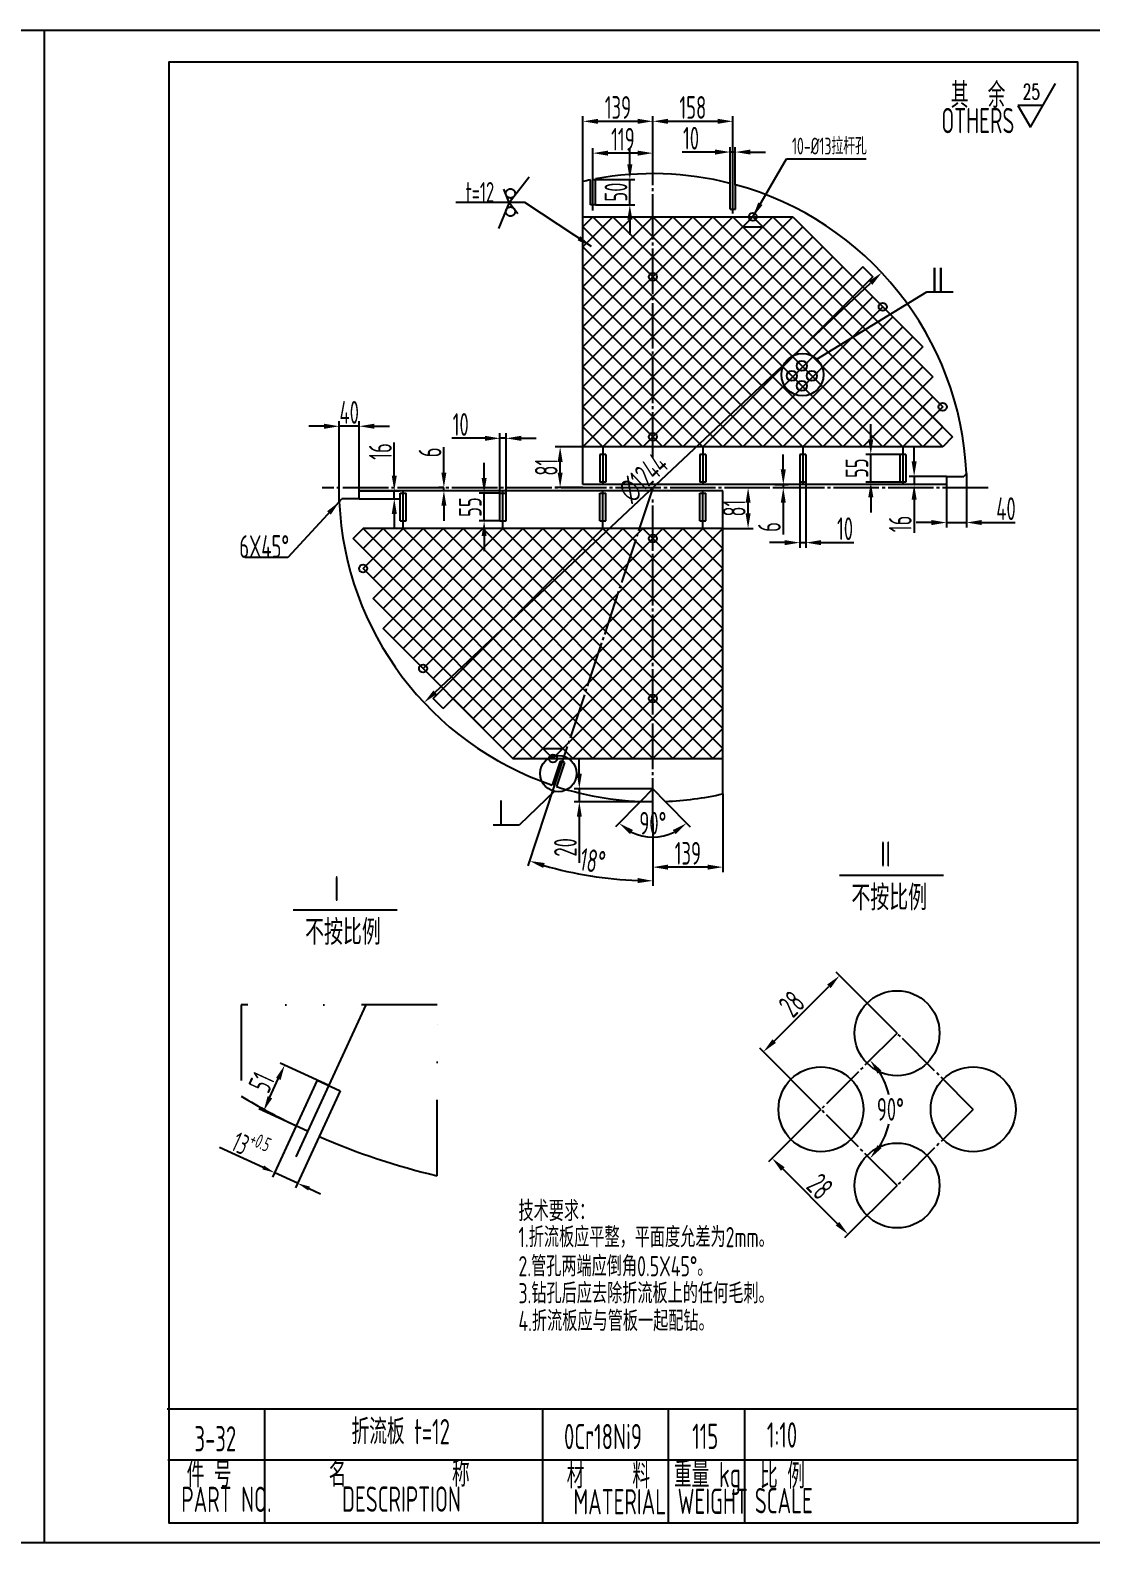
# Model space of a CAD drawing. Header units: millimetres. Extents: x 46644 to 124135, y -32003 to -3110.
# Drawn here: x 57869 to 59970, y -21459 to -18463 of the extents above; entities that cross this region are included whole.
import ezdxf
from ezdxf.enums import TextEntityAlignment as Align

# ---------------------------------------------------------------- set-up
doc = ezdxf.new("R2010")
doc.units = ezdxf.units.MM
doc.header["$LTSCALE"] = 6
for name, pattern in [('CENTER', [18, 15, -1, 1, -1]), ('DASHDOT', [8, 4, -2, 0, -2]), ('DIVIDE', [1.25, 0.5, -0.25, 0, -0.25, 0, -0.25])]:
    doc.linetypes.add(name, pattern=pattern)
for name, color, linetype in [('1', 1, 'Continuous'), ('2', 3, 'CENTER'), ('7_dim', 3, 'Continuous'), ('Assi', 7, 'DASHDOT'), ('Dimension Line', 2, 'Continuous'), ('Divide Line', 7, 'DIVIDE'), ('实线', 4, 'Continuous'), ('粗实线', 4, 'Continuous')]:
    doc.layers.add(name, color=color, linetype=linetype)
doc.styles.add('B', font='romans.shx', dxfattribs={"width": 0.6667})
doc.styles.add('HZ', font='ascii.shx', dxfattribs={"width": 0.7, "bigfont": 'hztxt.shx'})
doc.styles.add('mark', font='cc.shx', dxfattribs={"width": 0.7, "bigfont": 'dxfs.shx'})
doc.dimstyles.new('5-1', dxfattribs={"dimscale": 10, "dimtxt": 4.5, "dimasz": 3, "dimexe": 1.25, "dimexo": 0.625, "dimtad": 1, "dimtih": 1, "dimtoh": 1, "dimtxsty": 'HZ', "dimcen": 2.5, "dimadec": 0, "dimazin": 0, "dimtfac": 1, "dimtmove": 0, "dimatfit": 3, "dimfxl": 0, "dimarcsym": 0})
doc.dimstyles.new('6.1', dxfattribs={"dimscale": 10, "dimtxt": 4.5, "dimasz": 3, "dimexe": 1, "dimexo": 0, "dimgap": 0.5, "dimtad": 1, "dimzin": 9, "dimdsep": 46, "dimtxsty": 'HZ', "dimcen": 0, "dimclrd": 256, "dimclre": 256, "dimclrt": 256, "dimadec": 0, "dimazin": 0, "dimtfac": 1, "dimtmove": 0, "dimatfit": 1, "dimfxl": 0, "dimarcsym": 0})

# ---------------------------------------------------------------- blocks, each defined once
blk = doc.blocks.new('上粗糙度')
at = {"layer": 'Dimension Line'}
for p, q in [((0, 0), (1, 1.732)), ((-0.5, 0.866), (0, 0)), ((0.5, 0.866), (-0.5, 0.866))]:
    blk.add_line(p, q, dxfattribs=at)
at = {"layer": 'Dimension Line', "style": 'B', "width": 0.6667}
blk.add_attdef('R', text='', height=0.6, dxfattribs=at).set_placement((0.039, 1.409), align=Align.MIDDLE_CENTER)
blk = doc.blocks.new('*D138')
at = {"layer": '7_dim', "lineweight": -2}
for p, q in [((58964.1, -18762.7), (58964.1, -18633.4)), ((59102.6, -18697.3), (59102.6, -18633.4)), ((58994.1, -18643.4), (59072.6, -18643.4))]:
    blk.add_line(p, q, dxfattribs=at)
at = {"layer": '7_dim'}
for points in [[(58994.1, -18638.4), (58994.1, -18648.4), (58964.1, -18643.4)], [(59072.6, -18638.4), (59072.6, -18648.4), (59102.6, -18643.4)]]:
    blk.add_solid(points, dxfattribs=at)
at = {"layer": 'Defpoints', "color": 0}
for p in [(59102.6, -18643.4), (59102.6, -18697.3), (58964.1, -18762.7)]:
    blk.add_point(p, dxfattribs=at)
at = {"layer": '7_dim', "insert": (59033.4, -18615.9), "char_height": 45, "attachment_point": 5, "style": 'HZ'}
blk.add_mtext('139', dxfattribs=at)
blk = doc.blocks.new('*D139')
at = {"layer": '7_dim', "lineweight": -2}
for p, q in [((59241.2, -19975.4), (59241.2, -20130.7)), ((59102.6, -20034.3), (59102.6, -20130.7)), ((59211.2, -20120.7), (59132.6, -20120.7))]:
    blk.add_line(p, q, dxfattribs=at)
at = {"layer": '7_dim'}
for points in [[(59132.6, -20115.7), (59132.6, -20125.7), (59102.6, -20120.7)], [(59211.2, -20115.7), (59211.2, -20125.7), (59241.2, -20120.7)]]:
    blk.add_solid(points, dxfattribs=at)
at = {"layer": 'Defpoints', "color": 0}
for p in [(59241.2, -19975.4), (59102.6, -20034.3), (59102.6, -20120.7)]:
    blk.add_point(p, dxfattribs=at)
at = {"layer": '7_dim', "insert": (59171.9, -20093.2), "char_height": 45, "attachment_point": 5, "style": 'HZ'}
blk.add_mtext('139', dxfattribs=at)
blk = doc.blocks.new('*D140')
at = {"layer": '7_dim', "lineweight": -2}
for p, q in [((58451.3, -19247.4), (58421.3, -19247.4)), ((58481.3, -19397), (58481.3, -19237.4)), ((58520.7, -19247.4), (58481.3, -19247.4)), ((58520.7, -19375), (58520.7, -19237.4)), ((58550.7, -19247.4), (58580.7, -19247.4))]:
    blk.add_line(p, q, dxfattribs=at)
at = {"layer": '7_dim'}
for points in [[(58451.3, -19242.4), (58451.3, -19252.4), (58481.3, -19247.4)], [(58550.7, -19242.4), (58550.7, -19252.4), (58520.7, -19247.4)]]:
    blk.add_solid(points, dxfattribs=at)
at = {"layer": 'Defpoints', "color": 0}
for p in [(58481.3, -19247.4), (58520.7, -19375), (58481.3, -19397)]:
    blk.add_point(p, dxfattribs=at)
at = {"layer": '7_dim', "insert": (58501, -19219.9), "char_height": 45, "attachment_point": 5, "style": 'HZ'}
blk.add_mtext('40', dxfattribs=at)
blk = doc.blocks.new('*D141')
at = {"layer": '7_dim', "lineweight": -2}
for p, q in [((59724, -19341), (59724, -19448.1)), ((59684.6, -19363), (59684.6, -19448.1)), ((59654.6, -19438.1), (59624.6, -19438.1)), ((59684.6, -19438.1), (59724, -19438.1)), ((59754, -19438.1), (59820.5, -19438.1))]:
    blk.add_line(p, q, dxfattribs=at)
at = {"layer": '7_dim'}
for points in [[(59654.6, -19433.1), (59654.6, -19443.1), (59684.6, -19438.1)], [(59754, -19433.1), (59754, -19443.1), (59724, -19438.1)]]:
    blk.add_solid(points, dxfattribs=at)
at = {"layer": 'Defpoints', "color": 0}
for p in [(59724, -19341), (59684.6, -19363), (59684.6, -19438.1)]:
    blk.add_point(p, dxfattribs=at)
at = {"layer": '7_dim', "insert": (59802.3, -19410.6), "char_height": 45, "attachment_point": 5, "style": 'HZ'}
blk.add_mtext('40', dxfattribs=at)
blk = doc.blocks.new('*D142')
at = {"layer": '7_dim', "lineweight": -2}
for p, q in [((58590.3, -19345), (58590.3, -19279.5)), ((58520.7, -19375), (58600.3, -19375)), ((58590.3, -19391), (58590.3, -19375)), ((58520.7, -19391), (58600.3, -19391)), ((58590.3, -19421), (58590.3, -19451))]:
    blk.add_line(p, q, dxfattribs=at)
at = {"layer": '7_dim'}
for points in [[(58585.3, -19345), (58595.3, -19345), (58590.3, -19375)], [(58585.3, -19421), (58595.3, -19421), (58590.3, -19391)]]:
    blk.add_solid(points, dxfattribs=at)
at = {"layer": 'Defpoints', "color": 0}
for p in [(58520.7, -19375), (58590.3, -19375), (58520.7, -19391)]:
    blk.add_point(p, dxfattribs=at)
at = {"layer": '7_dim', "insert": (58562.8, -19297.3), "char_height": 45, "attachment_point": 5, "rotation": 90, "style": 'HZ'}
blk.add_mtext('16', dxfattribs=at)
blk = doc.blocks.new('*D143')
at = {"layer": '7_dim', "lineweight": -2}
for p, q in [((59620.3, -19317), (59620.3, -19287)), ((59684.6, -19347), (59610.3, -19347)), ((59620.3, -19347), (59620.3, -19363)), ((59623.2, -19363), (59610.3, -19363)), ((59620.3, -19393), (59620.3, -19458.5))]:
    blk.add_line(p, q, dxfattribs=at)
at = {"layer": '7_dim'}
for points in [[(59615.3, -19317), (59625.3, -19317), (59620.3, -19347)], [(59615.3, -19393), (59625.3, -19393), (59620.3, -19363)]]:
    blk.add_solid(points, dxfattribs=at)
at = {"layer": 'Defpoints', "color": 0}
for p in [(59684.6, -19347), (59620.3, -19363), (59623.2, -19363)]:
    blk.add_point(p, dxfattribs=at)
at = {"layer": '7_dim', "insert": (59592.8, -19440.8), "char_height": 45, "attachment_point": 5, "rotation": 90, "style": 'HZ'}
blk.add_mtext('16', dxfattribs=at)
blk = doc.blocks.new('*D144')
at = {"layer": '7_dim', "lineweight": -2}
for p, q in [((58964.1, -19288), (58908.9, -19288)), ((58918.9, -19339), (58918.9, -19318)), ((58964.1, -19369), (58908.9, -19369))]:
    blk.add_line(p, q, dxfattribs=at)
at = {"layer": '7_dim'}
for points in [[(58913.9, -19318), (58923.9, -19318), (58918.9, -19288)], [(58913.9, -19339), (58923.9, -19339), (58918.9, -19369)]]:
    blk.add_solid(points, dxfattribs=at)
at = {"layer": 'Defpoints', "color": 0}
for p in [(58918.9, -19288), (58964.1, -19288), (58964.1, -19369)]:
    blk.add_point(p, dxfattribs=at)
at = {"layer": '7_dim', "insert": (58891.4, -19328.5), "char_height": 45, "attachment_point": 5, "rotation": 90, "style": 'HZ'}
blk.add_mtext('81', dxfattribs=at)
blk = doc.blocks.new('*D145')
at = {"layer": '7_dim', "lineweight": -2}
for p, q in [((59361, -19333), (59361, -19303)), ((59344.2, -19363), (59371, -19363)), ((59344.2, -19369), (59371, -19369)), ((59361, -19363), (59361, -19369)), ((59361, -19399), (59361, -19461.5))]:
    blk.add_line(p, q, dxfattribs=at)
at = {"layer": '7_dim'}
for points in [[(59356, -19333), (59366, -19333), (59361, -19363)], [(59356, -19399), (59366, -19399), (59361, -19369)]]:
    blk.add_solid(points, dxfattribs=at)
at = {"layer": 'Defpoints', "color": 0}
for p in [(59344.2, -19363), (59344.2, -19369), (59361, -19363)]:
    blk.add_point(p, dxfattribs=at)
at = {"layer": '7_dim', "insert": (59333.5, -19446.8), "char_height": 45, "attachment_point": 5, "rotation": 90, "style": 'HZ'}
blk.add_mtext('6', dxfattribs=at)
blk = doc.blocks.new('*D146')
at = {"layer": '7_dim', "lineweight": -2}
for p, q in [((58688.6, -19339), (58688.6, -19289)), ((58688.6, -19369), (58678.6, -19369)), ((58688.6, -19375), (58678.6, -19375)), ((58688.6, -19375), (58688.6, -19369)), ((58688.6, -19405), (58688.6, -19435))]:
    blk.add_line(p, q, dxfattribs=at)
at = {"layer": '7_dim'}
for points in [[(58683.6, -19339), (58693.6, -19339), (58688.6, -19369)], [(58683.6, -19405), (58693.6, -19405), (58688.6, -19375)]]:
    blk.add_solid(points, dxfattribs=at)
at = {"layer": 'Defpoints', "color": 0}
for p in [(58688.6, -19369), (58688.6, -19369), (58688.6, -19375)]:
    blk.add_point(p, dxfattribs=at)
at = {"layer": '7_dim', "insert": (58661.1, -19299), "char_height": 45, "attachment_point": 5, "rotation": 90, "style": 'HZ'}
blk.add_mtext('6', dxfattribs=at)
blk = doc.blocks.new('*D147')
at = {"layer": '7_dim', "lineweight": -2}
for p, q in [((59256.6, -19369), (59301.3, -19369)), ((59291.3, -19420), (59291.3, -19399)), ((59241.2, -19450), (59301.3, -19450))]:
    blk.add_line(p, q, dxfattribs=at)
at = {"layer": '7_dim'}
for points in [[(59286.3, -19399), (59296.3, -19399), (59291.3, -19369)], [(59286.3, -19420), (59296.3, -19420), (59291.3, -19450)]]:
    blk.add_solid(points, dxfattribs=at)
at = {"layer": 'Defpoints', "color": 0}
for p in [(59256.6, -19369), (59291.3, -19369), (59241.2, -19450)]:
    blk.add_point(p, dxfattribs=at)
at = {"layer": '7_dim', "insert": (59263.8, -19409.5), "char_height": 45, "attachment_point": 5, "rotation": 90, "style": 'HZ'}
blk.add_mtext('81', dxfattribs=at)
blk = doc.blocks.new('*D148')
at = {"layer": '7_dim', "lineweight": -2}
for p, q in [((58956.9, -19935.5), (58956.9, -19905.5)), ((59102.6, -19965.5), (58946.9, -19965.5)), ((58956.9, -19965.5), (58956.9, -19991)), ((59102.6, -19991), (58946.9, -19991)), ((58956.9, -20021), (58956.9, -20112))]:
    blk.add_line(p, q, dxfattribs=at)
at = {"layer": '7_dim'}
for points in [[(58951.9, -19935.5), (58961.9, -19935.5), (58956.9, -19965.5)], [(58951.9, -20021), (58961.9, -20021), (58956.9, -19991)]]:
    blk.add_solid(points, dxfattribs=at)
at = {"layer": 'Defpoints', "color": 0}
for p in [(59102.6, -19965.5), (58956.9, -19991), (59102.6, -19991)]:
    blk.add_point(p, dxfattribs=at)
at = {"layer": '7_dim', "insert": (58929.4, -20081.5), "char_height": 45, "attachment_point": 5, "rotation": 90, "style": 'HZ'}
blk.add_mtext('20', dxfattribs=at)
blk = doc.blocks.new('*D149')
at = {"layer": '7_dim', "lineweight": -2}
for p, q in [((59078.2, -19990.5), (59028.9, -20041)), ((59127.1, -19990.5), (59176.4, -20041))]:
    blk.add_line(p, q, dxfattribs=at)
blk.add_arc((59102.6, -19965.5), 95.5, 243.7121, 296.2879, dxfattribs=at)
at = {"layer": '7_dim'}
for points in [[(59057.4, -20055.3), (59063.2, -20047.1), (59035.9, -20033.8)], [(59142.1, -20047.1), (59147.9, -20055.3), (59169.4, -20033.8)]]:
    blk.add_solid(points, dxfattribs=at)
at = {"layer": 'Defpoints', "color": 0}
for p in [(59102.6, -19965.5), (59102.6, -19965.5), (59078.2, -19990.5), (59127.1, -19990.5), (59078.3, -20057.9)]:
    blk.add_point(p, dxfattribs=at)
at = {"layer": '7_dim', "insert": (59102.6, -20033.6), "char_height": 45, "attachment_point": 5, "style": 'HZ'}
blk.add_mtext('90%%D', dxfattribs=at)
blk = doc.blocks.new('*D150')
at = {"layer": '7_dim', "linetype": 'Continuous', "lineweight": -2, "ltscale": 50}
for p, q in [((58460.3, -20553), (58364, -20508.7)), ((58343.8, -20576.5), (58360.5, -20540.2)), ((58418.5, -20643.9), (58322.2, -20599.6))]:
    blk.add_line(p, q, dxfattribs=at)
at = {"layer": '7_dim', "linetype": 'Continuous', "ltscale": 50}
for points in [[(58356, -20538.1), (58365.1, -20542.3), (58373.1, -20512.9)], [(58339.3, -20574.4), (58348.4, -20578.6), (58331.3, -20603.8)]]:
    blk.add_solid(points, dxfattribs=at)
at = {"layer": 'Defpoints', "color": 0, "linetype": 'Continuous', "ltscale": 50}
for p in [(58373.1, -20512.9), (58460.3, -20553), (58418.5, -20643.9)]:
    blk.add_point(p, dxfattribs=at)
at = {"layer": '7_dim', "linetype": 'Continuous', "ltscale": 50, "insert": (58327.2, -20546.9), "char_height": 45, "attachment_point": 5, "rotation": 65.3032, "style": 'HZ'}
blk.add_mtext('51', dxfattribs=at)
blk = doc.blocks.new('*D151')
at = {"layer": '7_dim', "lineweight": -2}
for p, q in [((59435.6, -20600.4), (59331.7, -20704.3)), ((59468.4, -20826.9), (59360, -20718.5)), ((59586.5, -20751.3), (59482.5, -20855.2))]:
    blk.add_line(p, q, dxfattribs=at)
at = {"layer": '7_dim'}
for points in [[(59363.5, -20714.9), (59356.4, -20722), (59338.8, -20697.3)], [(59471.9, -20823.4), (59464.9, -20830.4), (59489.6, -20848.1)]]:
    blk.add_solid(points, dxfattribs=at)
at = {"layer": 'Defpoints', "color": 0}
for p in [(59435.6, -20600.4), (59338.8, -20697.3), (59586.5, -20751.3)]:
    blk.add_point(p, dxfattribs=at)
at = {"layer": '7_dim', "insert": (59433.6, -20753.2), "char_height": 45, "attachment_point": 5, "rotation": 315, "style": 'HZ'}
blk.add_mtext('28', dxfattribs=at)
blk = doc.blocks.new('*D152')
at = {"layer": '7_dim', "lineweight": -2}
for p, q in [((59586.5, -20449.6), (59465.5, -20328.6)), ((59342.9, -20465.3), (59451.3, -20356.8)), ((59435.6, -20600.4), (59314.6, -20479.4))]:
    blk.add_line(p, q, dxfattribs=at)
at = {"layer": '7_dim'}
for points in [[(59447.8, -20353.3), (59454.9, -20360.4), (59472.5, -20335.6)], [(59339.4, -20461.7), (59346.4, -20468.8), (59321.7, -20486.5)]]:
    blk.add_solid(points, dxfattribs=at)
at = {"layer": 'Defpoints', "color": 0}
for p in [(59472.5, -20335.6), (59586.5, -20449.6), (59435.6, -20600.4)]:
    blk.add_point(p, dxfattribs=at)
at = {"layer": '7_dim', "insert": (59377.7, -20391.6), "char_height": 45, "attachment_point": 5, "rotation": 45, "style": 'HZ'}
blk.add_mtext('28', dxfattribs=at)
blk = doc.blocks.new('*D153')
at = {"layer": '7_dim', "color": 0, "lineweight": -2}
for start, end in [(12.0625, 32.4809), (327.5191, 347.9375)]:
    blk.add_arc((59435.6, -20600.4), 137.6, start, end, dxfattribs=at)
at = {"layer": '7_dim', "color": 0}
for points in [[(59547.8, -20529.7), (59555.6, -20523.4), (59532.9, -20503.1)], [(59555.6, -20677.4), (59547.8, -20671.2), (59532.9, -20697.7)]]:
    blk.add_solid(points, dxfattribs=at)
at = {"layer": 'Defpoints', "color": 0}
for p in [(59586.5, -20449.6), (59435.6, -20600.4), (59435.6, -20600.4), (59568.5, -20636), (59586.5, -20751.3)]:
    blk.add_point(p, dxfattribs=at)
at = {"layer": '7_dim', "color": 0, "insert": (59573.2, -20600.4), "char_height": 45, "attachment_point": 5, "style": 'HZ'}
blk.add_mtext('90°', dxfattribs=at)
blk = doc.blocks.new('*D155')
at = {"layer": '7_dim', "lineweight": -2}
blk.add_line((58671.2, -19774.4), (59534.1, -18963.7), dxfattribs=at)
at = {"layer": '7_dim'}
for points in [[(59530.7, -18960.1), (59537.5, -18967.3), (59556, -18943.2)], [(58667.8, -19770.7), (58674.6, -19778), (58649.3, -19794.9)]]:
    blk.add_solid(points, dxfattribs=at)
at = {"layer": 'Defpoints', "color": 0}
for p in [(59556, -18943.2), (58649.3, -19794.9)]:
    blk.add_point(p, dxfattribs=at)
at = {"layer": '7_dim', "insert": (59083.8, -19349), "char_height": 45, "attachment_point": 5, "rotation": 43.2105, "style": 'HZ'}
blk.add_mtext('∅1244', dxfattribs=at)
blk = doc.blocks.new('*D157')
at = {"layer": '7_dim', "lineweight": -2}
for p, q in [((58907.4, -19959.6), (58855, -20117.9)), ((59102.6, -20034.3), (59102.6, -20157.8))]:
    blk.add_line(p, q, dxfattribs=at)
blk.add_arc((59102.6, -19369), 778.8, 253.9094, 267.7928, dxfattribs=at)
at = {"layer": '7_dim'}
for points in [[(58885.3, -20122.1), (58888.3, -20112.5), (58858.1, -20108.4)], [(59072.8, -20142.2), (59072.6, -20152.2), (59102.6, -20147.8)]]:
    blk.add_solid(points, dxfattribs=at)
at = {"layer": 'Defpoints', "color": 0}
for p in [(59102.6, -19369), (59102.6, -19387.1), (58907.4, -19959.6), (59102.6, -20034.3), (58938.1, -20130.2)]:
    blk.add_point(p, dxfattribs=at)
at = {"layer": '7_dim', "insert": (58983.6, -20108.2), "char_height": 45, "attachment_point": 5, "rotation": 350.8511, "style": 'HZ'}
blk.add_mtext('18°', dxfattribs=at)
blk = doc.blocks.new('*D308')
at = {"layer": '7_dim', "lineweight": -2}
for p, q in [((58768.3, -19350), (58768.3, -19320)), ((58799.7, -19380), (58758.3, -19380)), ((58768.3, -19435), (58768.3, -19380)), ((58799.7, -19435), (58758.3, -19435)), ((58768.3, -19465), (58768.3, -19495))]:
    blk.add_line(p, q, dxfattribs=at)
at = {"layer": '7_dim'}
for points in [[(58763.3, -19350), (58773.3, -19350), (58768.3, -19380)], [(58763.3, -19465), (58773.3, -19465), (58768.3, -19435)]]:
    blk.add_solid(points, dxfattribs=at)
at = {"layer": 'Defpoints', "color": 0}
for p in [(58768.3, -19380), (58799.7, -19380), (58799.7, -19435)]:
    blk.add_point(p, dxfattribs=at)
at = {"layer": '7_dim', "insert": (58740.8, -19407.5), "char_height": 45, "attachment_point": 5, "rotation": 90, "style": 'HZ'}
blk.add_mtext('55', dxfattribs=at)
blk = doc.blocks.new('*D309')
at = {"layer": '7_dim', "lineweight": -2}
for p, q in [((58799.7, -19378.4), (58799.7, -19261.3)), ((58811.7, -19380), (58811.7, -19261.3)), ((58769.7, -19271.3), (58704.2, -19271.3)), ((58811.7, -19271.3), (58799.7, -19271.3)), ((58841.7, -19271.3), (58871.7, -19271.3))]:
    blk.add_line(p, q, dxfattribs=at)
at = {"layer": '7_dim'}
for points in [[(58769.7, -19266.3), (58769.7, -19276.3), (58799.7, -19271.3)], [(58841.7, -19266.3), (58841.7, -19276.3), (58811.7, -19271.3)]]:
    blk.add_solid(points, dxfattribs=at)
at = {"layer": 'Defpoints', "color": 0}
for p in [(58811.7, -19271.3), (58799.7, -19378.4), (58811.7, -19380)]:
    blk.add_point(p, dxfattribs=at)
at = {"layer": '7_dim', "insert": (58721.9, -19243.8), "char_height": 45, "attachment_point": 5, "style": 'HZ'}
blk.add_mtext('10', dxfattribs=at)
blk = doc.blocks.new('*D310')
at = {"layer": '7_dim', "lineweight": -2}
for p, q in [((59534.4, -19273), (59534.4, -19243)), ((59591.6, -19303), (59524.4, -19303)), ((59534.4, -19358), (59534.4, -19303)), ((59591.6, -19358), (59524.4, -19358)), ((59534.4, -19388), (59534.4, -19418))]:
    blk.add_line(p, q, dxfattribs=at)
at = {"layer": '7_dim'}
for points in [[(59529.4, -19273), (59539.4, -19273), (59534.4, -19303)], [(59529.4, -19388), (59539.4, -19388), (59534.4, -19358)]]:
    blk.add_solid(points, dxfattribs=at)
at = {"layer": 'Defpoints', "color": 0}
for p in [(59534.4, -19303), (59591.6, -19303), (59591.6, -19358)]:
    blk.add_point(p, dxfattribs=at)
at = {"layer": '7_dim', "insert": (59506.9, -19330.5), "char_height": 45, "attachment_point": 5, "rotation": 90, "style": 'HZ'}
blk.add_mtext('55', dxfattribs=at)
blk = doc.blocks.new('*D311')
at = {"layer": '7_dim', "lineweight": -2}
for p, q in [((59393.6, -19358), (59393.6, -19487.9)), ((59405.6, -19358), (59405.6, -19487.9)), ((59363.6, -19477.9), (59333.6, -19477.9)), ((59393.6, -19477.9), (59405.6, -19477.9)), ((59435.6, -19477.9), (59501.1, -19477.9))]:
    blk.add_line(p, q, dxfattribs=at)
at = {"layer": '7_dim'}
for points in [[(59363.6, -19472.9), (59363.6, -19482.9), (59393.6, -19477.9)], [(59435.6, -19472.9), (59435.6, -19482.9), (59405.6, -19477.9)]]:
    blk.add_solid(points, dxfattribs=at)
at = {"layer": 'Defpoints', "color": 0}
for p in [(59393.6, -19358), (59405.6, -19358), (59405.6, -19477.9)]:
    blk.add_point(p, dxfattribs=at)
at = {"layer": '7_dim', "insert": (59483.4, -19450.4), "char_height": 45, "attachment_point": 5, "style": 'HZ'}
blk.add_mtext('10', dxfattribs=at)
blk = doc.blocks.new('*D312')
at = {"layer": '7_dim', "lineweight": -2}
for p, q in [((59102.6, -18697.3), (59102.6, -18633.4)), ((59261, -18756.6), (59261, -18633.4)), ((59132.6, -18643.4), (59231, -18643.4))]:
    blk.add_line(p, q, dxfattribs=at)
at = {"layer": '7_dim'}
for points in [[(59132.6, -18638.4), (59132.6, -18648.4), (59102.6, -18643.4)], [(59231, -18638.4), (59231, -18648.4), (59261, -18643.4)]]:
    blk.add_solid(points, dxfattribs=at)
at = {"layer": 'Defpoints', "color": 0}
for p in [(59261, -18643.4), (59102.6, -18697.3), (59261, -18756.6)]:
    blk.add_point(p, dxfattribs=at)
at = {"layer": '7_dim', "insert": (59181.8, -18615.9), "char_height": 45, "attachment_point": 5, "style": 'HZ'}
blk.add_mtext('158', dxfattribs=at)
blk = doc.blocks.new('*D313')
at = {"layer": '7_dim', "lineweight": -2}
for p, q in [((58983.9, -18752), (58983.9, -18696.4)), ((59072.6, -18706.4), (59013.9, -18706.4)), ((59102.6, -18706.4), (59102.6, -18696.4))]:
    blk.add_line(p, q, dxfattribs=at)
at = {"layer": '7_dim'}
for points in [[(59013.9, -18701.4), (59013.9, -18711.4), (58983.9, -18706.4)], [(59072.6, -18701.4), (59072.6, -18711.4), (59102.6, -18706.4)]]:
    blk.add_solid(points, dxfattribs=at)
at = {"layer": 'Defpoints', "color": 0}
for p in [(58983.9, -18706.4), (59102.6, -18706.4), (58983.9, -18752)]:
    blk.add_point(p, dxfattribs=at)
at = {"layer": '7_dim', "insert": (59043.3, -18678.9), "char_height": 45, "attachment_point": 5, "style": 'HZ'}
blk.add_mtext('119', dxfattribs=at)
blk = doc.blocks.new('*D318')
at = {"layer": '7_dim', "lineweight": -2}
for p, q in [((59057, -18728.7), (59057, -18698.7)), ((58983.9, -18758.7), (59067, -18758.7)), ((59057, -18808.5), (59057, -18758.7)), ((58988.9, -18808.5), (59067, -18808.5)), ((59057, -18838.5), (59057, -18868.5))]:
    blk.add_line(p, q, dxfattribs=at)
at = {"layer": '7_dim'}
for points in [[(59052, -18728.7), (59062, -18728.7), (59057, -18758.7)], [(59052, -18838.5), (59062, -18838.5), (59057, -18808.5)]]:
    blk.add_solid(points, dxfattribs=at)
at = {"layer": 'Defpoints', "color": 0}
for p in [(58983.9, -18758.7), (59057, -18758.7), (58988.9, -18808.5)]:
    blk.add_point(p, dxfattribs=at)
at = {"layer": '7_dim', "insert": (59029.5, -18783.6), "char_height": 45, "attachment_point": 5, "rotation": 90, "style": 'HZ'}
blk.add_mtext('50', dxfattribs=at)
blk = doc.blocks.new('*D319')
at = {"layer": '7_dim', "lineweight": -2}
for p, q in [((59226, -18704.3), (59160.5, -18704.3)), ((59256, -18766.2), (59256, -18694.3)), ((59266, -18704.3), (59256, -18704.3)), ((59266, -18768.9), (59266, -18694.3)), ((59296, -18704.3), (59326, -18704.3))]:
    blk.add_line(p, q, dxfattribs=at)
at = {"layer": '7_dim'}
for points in [[(59226, -18699.3), (59226, -18709.3), (59256, -18704.3)], [(59296, -18699.3), (59296, -18709.3), (59266, -18704.3)]]:
    blk.add_solid(points, dxfattribs=at)
at = {"layer": 'Defpoints', "color": 0}
for p in [(59266, -18704.3), (59256, -18766.2), (59266, -18768.9)]:
    blk.add_point(p, dxfattribs=at)
at = {"layer": '7_dim', "insert": (59178.3, -18676.8), "char_height": 45, "attachment_point": 5, "style": 'HZ'}
blk.add_mtext('10', dxfattribs=at)

msp = doc.modelspace()

# ---------------------------------------------------------------- linework, layer by layer
at = {"color": 7, "linetype": 'Continuous'}
for p, q in [((64199.972, -18463.405), (55790.224, -18463.405)), ((57896.361, -18462.999), (57896.361, -21458.454)), ((58141.298, -21294.515), (59944.454, -21294.515)), ((64199.972, -21458.86), (55790.839, -21458.86))]:
    msp.add_line(p, q, dxfattribs=at)
at = {"color": 4, "linetype": 'Continuous'}
for p, q in [((58333.125, -21193.613), (58333.125, -21419.653)), ((58883.901, -21193.613), (58883.901, -21419.653)), ((59132.899, -21193.613), (59132.899, -21419.653)), ((59284.466, -21193.613), (59284.466, -21419.653))]:
    msp.add_line(p, q, dxfattribs=at)
for points in [[(59944.511, -21419.741), (59944.511, -18526.391), (58143.464, -18526.391), (58143.464, -21419.653), (59944.454, -21419.653)], [(58140.262, -21193.613), (59944.454, -21193.613)]]:
    msp.add_lwpolyline(points, dxfattribs=at)
at = {"layer": '1'}
for p, q in [((59379.835, -18832.651), (58964.056, -19248.43)), ((59340.237, -18832.651), (58964.056, -19208.832)), ((59300.639, -18832.651), (58964.056, -19169.234)), ((59261.041, -18832.651), (58964.056, -19129.636)), ((59221.443, -18832.651), (58964.056, -19090.038)), ((59181.845, -18832.651), (58964.056, -19050.44)), ((59142.247, -18832.651), (58964.056, -19010.842)), ((59102.649, -18832.651), (58964.056, -18971.244)), ((59063.051, -18832.651), (58964.056, -18931.646)), ((59023.453, -18832.651), (58964.056, -18892.048)), ((58983.855, -18832.651), (58964.056, -18852.45)), ((58983.855, -18832.651), (59439.231, -19288.028)), ((59023.453, -18832.651), (59478.829, -19288.028)), ((59063.051, -18832.651), (59518.427, -19288.028)), ((59102.649, -18832.651), (59558.025, -19288.028)), ((59142.247, -18832.651), (59597.623, -19288.028)), ((59181.845, -18832.651), (59637.221, -19288.028)), ((59221.443, -18832.651), (59676.819, -19288.028)), ((59261.041, -18832.651), (59696.618, -19268.229)), ((59300.639, -18832.651), (59676.819, -19208.832)), ((59340.237, -18832.651), (59657.02, -19149.435)), ((59379.835, -18832.651), (59637.221, -19090.038)), ((59399.634, -18852.45), (58964.056, -19288.028)), ((58964.056, -18852.45), (59399.634, -19288.028)), ((59419.433, -18872.249), (59003.654, -19288.028)), ((58964.056, -18892.048), (59360.036, -19288.028)), ((59439.231, -18892.048), (59043.252, -19288.028)), ((58964.056, -18931.646), (59320.438, -19288.028)), ((59459.03, -18911.847), (59082.85, -19288.028)), ((59478.829, -18931.646), (59122.448, -19288.028)), ((59518.427, -18931.646), (59162.046, -19288.028)), ((59538.226, -18951.445), (59201.644, -19288.028)), ((58964.056, -18971.244), (59280.84, -19288.028)), ((59538.226, -18991.043), (59241.242, -19288.028)), ((58964.056, -19010.842), (59241.242, -19288.028)), ((59558.025, -19010.842), (59280.84, -19288.028)), ((58964.056, -19050.44), (59201.644, -19288.028)), ((59577.824, -19030.641), (59320.438, -19288.028)), ((59597.623, -19050.44), (59360.036, -19288.028)), ((59617.422, -19070.239), (59399.634, -19288.028)), ((58964.056, -19090.038), (59162.046, -19288.028)), ((59637.221, -19090.038), (59439.231, -19288.028)), ((58964.056, -19129.636), (59122.448, -19288.028)), ((59637.221, -19129.636), (59478.829, -19288.028)), ((58964.056, -19169.234), (59082.85, -19288.028)), ((59657.02, -19149.435), (59518.427, -19288.028)), ((59657.02, -19189.033), (59558.025, -19288.028)), ((58964.056, -19208.832), (59043.252, -19288.028)), ((59676.819, -19208.832), (59597.623, -19288.028)), ((58964.056, -19248.43), (59003.654, -19288.028)), ((59676.819, -19248.43), (59637.221, -19288.028)), ((59676.819, -19288.028), (58964.056, -19288.028)), ((59696.618, -19268.229), (59676.819, -19288.028)), ((58508.679, -19469.827), (58528.478, -19450.028)), ((58944.257, -19905.405), (58508.679, -19469.827)), ((58983.855, -19905.405), (58528.478, -19450.028)), ((58528.478, -19529.224), (58607.674, -19450.028)), ((58528.478, -19489.626), (58568.076, -19450.028)), ((59241.242, -19450.028), (58528.478, -19450.028)), ((58548.277, -19588.621), (58686.87, -19450.028)), ((58548.277, -19549.023), (58647.272, -19450.028)), ((59023.453, -19905.405), (58568.076, -19450.028)), ((58568.076, -19648.018), (58766.066, -19450.028)), ((58568.076, -19608.42), (58726.468, -19450.028)), ((58587.875, -19667.817), (58805.664, -19450.028)), ((59063.051, -19905.405), (58607.674, -19450.028)), ((58607.674, -19687.616), (58845.262, -19450.028)), ((58627.473, -19707.415), (58884.86, -19450.028)), ((59102.649, -19905.405), (58647.272, -19450.028)), ((58647.272, -19727.214), (58924.458, -19450.028)), ((58667.071, -19786.611), (59003.654, -19450.028)), ((58667.071, -19747.013), (58964.056, -19450.028)), ((59142.247, -19905.405), (58686.87, -19450.028)), ((58686.87, -19806.41), (59043.252, -19450.028)), ((59181.845, -19905.405), (58726.468, -19450.028)), ((58726.468, -19806.41), (59082.85, -19450.028)), ((58746.267, -19826.209), (59122.448, -19450.028)), ((58766.066, -19846.008), (59162.046, -19450.028)), ((59221.443, -19905.405), (58766.066, -19450.028)), ((58785.865, -19865.807), (59201.644, -19450.028)), ((58805.664, -19885.606), (59241.242, -19450.028)), ((59241.242, -19885.606), (58805.664, -19450.028)), ((59241.242, -19846.008), (58845.262, -19450.028)), ((59241.242, -19806.41), (58884.86, -19450.028)), ((59241.242, -19766.812), (58924.458, -19450.028)), ((59241.242, -19727.214), (58964.056, -19450.028)), ((59241.242, -19687.616), (59003.654, -19450.028)), ((59241.242, -19648.018), (59043.252, -19450.028)), ((59241.242, -19608.42), (59082.85, -19450.028)), ((59241.242, -19568.822), (59122.448, -19450.028)), ((59241.242, -19529.224), (59162.046, -19450.028)), ((59241.242, -19489.626), (59201.644, -19450.028)), ((58825.463, -19905.405), (59241.242, -19489.626)), ((58904.659, -19905.405), (58528.478, -19529.224)), ((58865.061, -19905.405), (59241.242, -19529.224)), ((58865.061, -19905.405), (58548.277, -19588.621)), ((58904.659, -19905.405), (59241.242, -19568.822)), ((58944.257, -19905.405), (59241.242, -19608.42)), ((58825.463, -19905.405), (58568.076, -19648.018)), ((58983.855, -19905.405), (59241.242, -19648.018)), ((59023.453, -19905.405), (59241.242, -19687.616)), ((59063.051, -19905.405), (59241.242, -19727.214)), ((59102.649, -19905.405), (59241.242, -19766.812)), ((58686.87, -19806.41), (58667.071, -19786.611)), ((59142.247, -19905.405), (59241.242, -19806.41)), ((59181.845, -19905.405), (59241.242, -19846.008)), ((59221.443, -19905.405), (59241.242, -19885.606))]:
    msp.add_line(p, q, dxfattribs=at)
at = {"layer": '2', "color": 7}
for p, q in [((59102.649, -19309.573), (59102.649, -18697.344)), ((59766.641, -19369.028), (58447.317, -19369.028)), ((59102.649, -19369.028), (58907.367, -19959.578)), ((59102.649, -20034.292), (59102.649, -19387.122)), ((59586.459, -20449.554), (59435.61, -20600.403)), ((59737.308, -20600.403), (59586.459, -20449.554)), ((59586.459, -20751.253), (59435.61, -20600.403)), ((59737.308, -20600.403), (59586.459, -20751.253))]:
    msp.add_line(p, q, dxfattribs=at)
at = {"layer": '7_dim', "color": 7}
for p, q in [((58983.855, -18820.182), (58983.855, -18752.031)), ((59261.041, -18826.112), (59261.041, -18756.586)), ((59427.648, -19114.691), (59645.15, -18981.172)), ((59645.15, -18981.172), (59697.436, -18981.172)), ((59003.654, -19288.028), (59003.654, -19363.028)), ((59201.644, -19288.028), (59201.644, -19363.028)), ((59399.634, -19288.028), (59399.634, -19363.028)), ((59597.623, -19288.028), (59597.623, -19363.028)), ((58607.674, -19450.028), (58607.674, -19375.028)), ((58805.664, -19450.028), (58805.664, -19375.028)), ((59003.654, -19450.028), (59003.654, -19375.028)), ((59201.644, -19450.028), (59201.644, -19375.028)), ((58907.449, -19970.349), (58838.422, -20036.579)), ((58786.135, -20036.579), (58838.422, -20036.579))]:
    msp.add_line(p, q, dxfattribs=at)
at = {"layer": '7_dim'}
for p, q in [((58964.056, -18832.651), (59379.835, -18832.651)), ((59538.226, -18951.445), (59518.427, -18931.646)), ((58825.463, -19905.405), (59241.242, -19905.405))]:
    msp.add_line(p, q, dxfattribs=at)
at = {"layer": '7_dim', "color": 2, "linetype": 'Continuous', "ltscale": 50}
for p, q in [((58395.928, -20633.24), (58349.122, -20735.019)), ((58441.354, -20654.131), (58394.548, -20755.91)), ((58330.586, -20715.488), (58244.151, -20675.738)), ((58398.726, -20746.824), (58353.3, -20725.934)), ((58421.44, -20757.27), (58444.153, -20767.715))]:
    msp.add_line(p, q, dxfattribs=at)
at = {"layer": '7_dim', "color": 7}
for centre, radius in [((59399.057, -19145.184), 41.8), ((58915.413, -19935.248), 35.994)]:
    msp.add_circle(centre, radius, dxfattribs=at)
at = {"layer": '7_dim', "color": 2, "linetype": 'Continuous', "ltscale": 50}
for points in [[(58332.327, -20711.703), (58328.846, -20719.274), (58353.3, -20725.934)], [(58423.181, -20753.484), (58419.699, -20761.055), (58398.726, -20746.824)]]:
    msp.add_solid(points, dxfattribs=at)
at = {"layer": 'Assi', "linetype": 'CENTER', "ltscale": 100}
for q in [(58857.785, -18753.081), (58807.177, -18777.724), (58796.783, -18855.757), (58835.108, -18826.053)]:
    msp.add_line((58818.097, -18804.16), q, dxfattribs=at)
at = {"layer": 'Assi', "linetype": 'CENTER', "ltscale": 50}
msp.add_line((58533.755, -20393.373), (58395.161, -20694.743), dxfattribs=at)
at = {"layer": 'Assi', "linetype": 'CENTER', "ltscale": 100}
for centre in [(58820.482, -18786.195), (58820.482, -18822.125)]:
    msp.add_circle(centre, 9.087, dxfattribs=at)
at = {"layer": 'Dimension Line'}
for p, q in [((59472.163, -20136.635), (59678.167, -20136.635)), ((58389.744, -20205.102), (58595.747, -20205.102))]:
    msp.add_line(p, q, dxfattribs=at)
at = {"layer": 'Divide Line', "ltscale": 50}
for p, q in [((58675.405, -20393.373), (58287.13, -20393.373)), ((58287.13, -20393.373), (58287.13, -20574.419)), ((58675.405, -20731.855), (58675.405, -20393.373))]:
    msp.add_line(p, q, dxfattribs=at)
at = {"layer": '实线', "color": 4, "linetype": 'Continuous', "ltscale": 50}
for p, q in [((58437.619, -20542.584), (58395.928, -20633.24)), ((58437.619, -20542.584), (58483.033, -20563.502)), ((58483.033, -20563.502), (58441.354, -20654.131))]:
    msp.add_line(p, q, dxfattribs=at)
for centre in [(59586.459, -20449.554), (59435.61, -20600.403), (59737.308, -20600.403), (59586.459, -20751.253)]:
    msp.add_circle(centre, 84.167, dxfattribs=at)
for start, end in [(238.966645, 244.237994), (246.368401, 256.890543)]:
    msp.add_arc((58980.42, -19422.111), 1344.792, start, end, dxfattribs=at)
at = {"layer": '粗实线'}
for p, q in [((58964.056, -19363.028), (58964.056, -18762.665)), ((58978.855, -18808.478), (58978.855, -18759.472)), ((58988.855, -18808.478), (58988.855, -18757.526)), ((59256.041, -18817.651), (59256.041, -18766.239)), ((59266.041, -18817.651), (59266.041, -18768.872)), ((58988.855, -18808.478), (58978.855, -18808.478)), ((58964.056, -18832.651), (59261.041, -18832.651)), ((59256.041, -18817.651), (59266.041, -18817.651)), ((59261.041, -18832.651), (59280.84, -18852.45)), ((59320.438, -18852.45), (59340.237, -18832.651)), ((59340.237, -18832.651), (59379.835, -18832.651)), ((59379.835, -18832.651), (59498.628, -18951.445)), ((59280.84, -18852.45), (59320.438, -18852.45)), ((59498.628, -18951.445), (59518.427, -18931.646)), ((59518.427, -18931.646), (59538.226, -18951.445)), ((59538.226, -18951.445), (59518.427, -18971.244)), ((59538.226, -18991.043), (59518.427, -18971.244)), ((59518.427, -19010.842), (59538.226, -18991.043)), ((59558.025, -19050.44), (59518.427, -19010.842)), ((59577.824, -19030.641), (59558.025, -19050.44)), ((59577.824, -19030.641), (59637.221, -19090.038)), ((59637.221, -19090.038), (59617.422, -19109.837)), ((59617.422, -19109.837), (59657.02, -19149.435)), ((59657.02, -19149.435), (59637.221, -19169.234)), ((59637.221, -19169.234), (59657.02, -19189.033)), ((59657.02, -19189.033), (59637.221, -19208.832)), ((59063.051, -19268.229), (59102.649, -19228.631)), ((59102.649, -19228.631), (59142.247, -19268.229)), ((59637.221, -19208.832), (59657.02, -19228.631)), ((59657.02, -19228.631), (59696.618, -19268.229)), ((59676.819, -19288.028), (58964.056, -19288.028)), ((59082.85, -19288.028), (59063.051, -19268.229)), ((59122.448, -19288.028), (59082.85, -19288.028)), ((59142.247, -19268.229), (59122.448, -19288.028)), ((59696.618, -19268.229), (59676.819, -19288.028)), ((59009.654, -19303.028), (58997.654, -19303.028)), ((58997.654, -19303.028), (58997.654, -19358.028)), ((59009.654, -19303.028), (59009.654, -19358.028)), ((59207.644, -19303.028), (59195.644, -19303.028)), ((59195.644, -19303.028), (59195.644, -19358.028)), ((59207.644, -19303.028), (59207.644, -19358.028)), ((59405.634, -19303.028), (59393.634, -19303.028)), ((59393.634, -19303.028), (59393.634, -19358.028)), ((59405.634, -19303.028), (59405.634, -19358.028)), ((59603.623, -19303.028), (59591.623, -19303.028)), ((59591.623, -19303.028), (59591.623, -19358.028)), ((59603.623, -19303.028), (59603.623, -19358.028)), ((59684.62, -19347.028), (59718.62, -19347.028)), ((59684.62, -19347.028), (59684.62, -19363.028)), ((59724.018, -19341.028), (59718.62, -19347.028)), ((59241.242, -19375.028), (58520.678, -19375.028)), ((58520.678, -19391.028), (58520.678, -19375.028)), ((58601.674, -19380.028), (58613.674, -19380.028)), ((58601.674, -19435.028), (58601.674, -19380.028)), ((58613.674, -19435.028), (58613.674, -19380.028)), ((58799.664, -19380.028), (58811.664, -19380.028)), ((58799.664, -19435.028), (58799.664, -19380.028)), ((58811.664, -19435.028), (58811.664, -19380.028)), ((59684.62, -19363.028), (58964.056, -19363.028)), ((59009.654, -19358.028), (58997.654, -19358.028)), ((58997.654, -19380.028), (59009.654, -19380.028)), ((58997.654, -19435.028), (58997.654, -19380.028)), ((59009.654, -19435.028), (59009.654, -19380.028)), ((59207.644, -19358.028), (59195.644, -19358.028)), ((59195.644, -19380.028), (59207.644, -19380.028)), ((59195.644, -19435.028), (59195.644, -19380.028)), ((59207.644, -19435.028), (59207.644, -19380.028)), ((59241.242, -19975.391), (59241.242, -19375.028)), ((59405.634, -19358.028), (59393.634, -19358.028)), ((59603.623, -19358.028), (59591.623, -19358.028)), ((58481.279, -19397.028), (58486.678, -19391.028)), ((58520.678, -19391.028), (58486.678, -19391.028)), ((58601.674, -19435.028), (58613.674, -19435.028)), ((58799.664, -19435.028), (58811.664, -19435.028)), ((58997.654, -19435.028), (59009.654, -19435.028)), ((59195.644, -19435.028), (59207.644, -19435.028)), ((58528.478, -19450.028), (58508.679, -19469.827)), ((58508.679, -19469.827), (58548.277, -19509.425)), ((59241.242, -19450.028), (58528.478, -19450.028)), ((59082.85, -19450.028), (59063.051, -19469.827)), ((59063.051, -19469.827), (59102.649, -19509.425)), ((59122.448, -19450.028), (59082.85, -19450.028)), ((59102.649, -19509.425), (59142.247, -19469.827)), ((59142.247, -19469.827), (59122.448, -19450.028)), ((58548.277, -19509.425), (58568.076, -19529.224)), ((58568.076, -19529.224), (58548.277, -19549.023)), ((58548.277, -19549.023), (58568.076, -19568.822)), ((58568.076, -19568.822), (58548.277, -19588.621)), ((58548.277, -19588.621), (58587.875, -19628.219)), ((58587.875, -19628.219), (58568.076, -19648.018)), ((58568.076, -19648.018), (58627.473, -19707.415)), ((58627.473, -19707.415), (58647.272, -19687.616)), ((58647.272, -19687.616), (58686.87, -19727.214)), ((58686.87, -19727.214), (58667.071, -19747.013)), ((58667.071, -19747.013), (58686.87, -19766.812)), ((58667.071, -19786.611), (58686.87, -19766.812)), ((58686.87, -19806.41), (58667.071, -19786.611)), ((58686.87, -19806.41), (58706.669, -19786.611)), ((58706.669, -19786.611), (58825.463, -19905.405)), ((58865.061, -19905.405), (58884.86, -19885.606)), ((58884.86, -19885.606), (58924.458, -19885.606)), ((58924.458, -19885.606), (58944.257, -19905.405)), ((58825.463, -19905.405), (58865.061, -19905.405)), ((58918.816, -19910.622), (58903.095, -19958.165)), ((58927.361, -19913.448), (58911.64, -19960.991)), ((58927.361, -19913.448), (58918.816, -19910.622)), ((58944.257, -19905.405), (59241.242, -19905.405)), ((59102.649, -19965.509), (59078.171, -19990.546)), ((59102.649, -19965.509), (59127.126, -19990.546))]:
    msp.add_line(p, q, dxfattribs=at)
for points in [[(59102.649, -18991.043), (59142.247, -18951.445), (59102.649, -18911.847), (59063.051, -18951.445), (59102.649, -18991.043)], [(59102.649, -19747.013), (59142.247, -19786.611), (59102.649, -19826.209), (59063.051, -19786.611), (59102.649, -19747.013)]]:
    msp.add_lwpolyline(points, dxfattribs=at)
for centre, radius in [((59300.639, -18832.651), 8), ((59102.649, -18951.445), 8), ((59558.025, -19010.842), 8), ((59377.998, -19147.599), 10), ((59397.797, -19127.8), 10), ((59417.596, -19147.599), 10), ((59397.797, -19167.398), 10), ((59676.819, -19208.832), 8), ((59102.649, -19268.229), 8), ((59102.649, -19469.827), 8), ((58528.478, -19529.224), 8), ((58647.272, -19727.214), 8), ((59102.649, -19786.611), 8), ((58904.659, -19905.405), 8)]:
    msp.add_circle(centre, radius, dxfattribs=at)
for start, end in [(75.722953, 100.541546), (101.479986, 102.874614), (2.580103, 74.770383), (182.580103, 251.287612), (252.116657, 270), (272.255313, 282.874614)]:
    msp.add_arc((59102.649, -19369.028), 622, start, end, dxfattribs=at)

# ---------------------------------------------------------------- block references
at = {"layer": 'Dimension Line', "xscale": 49.99999729997944, "yscale": 49.99999730000491, "zscale": 49.99999729999996}
msp.add_blockref('上粗糙度', (59850.62, -18655.238), dxfattribs=at).add_auto_attribs({'R': '25'})

# ---------------------------------------------------------------- texts
at = {"color": 7, "linetype": 'Continuous'}
for s, height, style, width, p in [('II', 48, 'mark', 0.7, (59654.42, -18980.967)), ('I', 48, 'mark', 0.7, (58795.405, -20036.374)), ('II', 50, 'HZ', 0.75, (59553.396, -20119.694)), ('I', 50, 'HZ', 0.75, (58470.976, -20188.161)), ('不按比例', 50, 'HZ', 0.75, (59496.016, -20206.104)), ('不按比例', 50, 'HZ', 0.75, (58413.597, -20274.571)), ('技术要求：', 40.014, 'HZ', 0.75, (58836.311, -20821.75)), ('1.折流板应平整，平面度允差为2mm。', 40.014, 'HZ', 0.75, (58836.311, -20873.532)), ('2.管孔两端应倒角0.5X45%%D。', 40.014, 'HZ', 0.75, (58836.311, -20931.132)), ('3.钻孔后应去除折流板上的任何毛刺。', 40.014, 'HZ', 0.75, (58836.311, -20984.673)), ('4.折流板应与管板一起配钻。', 40.014, 'HZ', 0.75, (58836.311, -21039.494)), ('折流板 t=12', 50.0706, 'HZ', 0.7, (58505.6, -21263.802)), ('1:10', 50.0706, 'HZ', 0.7, (59328.549, -21270.401)), ('PART NO.', 50.0706, 'HZ', 0.7, (58168.251, -21397.927)), ('DESCRIPTION', 50.07062, 'HZ', 0.7, (58486.648, -21397.479)), ('MATERIAL', 50.0706, 'HZ', 0.7, (58945.307, -21402.648)), ('WEIGHT', 50.0706, 'HZ', 0.7, (59151.739, -21401.815)), ('SCALE', 50.0706, 'HZ', 0.7, (59304.638, -21400.509))]:
    msp.add_text(s, height=height, dxfattribs=dict(at, style=style, width=width)).set_placement(p)
at = {"color": 7, "linetype": 'Continuous', "style": 'HZ', "width": 0.7}
for s, height, p in [('0Cr18Ni9', 50.0706, (59003.721, -21248.459)), ('件 号', 50.0706, (58223.456, -21321.518)), ('名           称', 50.07062, (58600.045, -21320.251)), ('材     料', 50.0706, (59014.457, -21323.391)), ('重量 kg', 50.0706, (59210.733, -21329.148)), ('比 例', 50.0706, (59359.572, -21324.031))]:
    msp.add_text(s, height=height, dxfattribs=at).set_placement(p, align=Align.MIDDLE)
at = {"color": 7, "linetype": 'Continuous', "char_height": 50.0706, "attachment_point": 5, "style": 'HZ'}
for s, insert in [('其  余', (59746.971, -18591.851)), ('OTHERS', (59746.495, -18641.915)), ('3-32', (58235.75, -21252.876)), ('115', (59206.378, -21248.022))]:
    msp.add_mtext(s, dxfattribs=dict(at, insert=insert))
at = {"layer": '7_dim', "color": 2, "linetype": 'Continuous', "ltscale": 50, "attachment_point": 5, "style": 'HZ'}
for s, insert, char_height in [('10-%%C13拉杆孔', (59452.362, -18692.407), 33.33333), ('t=12', (58759.93, -18783.653), 40)]:
    msp.add_mtext(s, dxfattribs=dict(at, insert=insert, char_height=char_height))
at = {"layer": '7_dim', "insert": (58332.604, -19485.58), "char_height": 45, "attachment_point": 5, "style": 'HZ'}
msp.add_mtext('6X45%%D', dxfattribs=at)
at = {"layer": '7_dim', "color": 2, "linetype": 'Continuous', "ltscale": 50, "insert": (58306.776, -20670.04), "char_height": 40, "attachment_point": 5, "rotation": 335.303197, "style": 'HZ'}
msp.add_mtext('\\A1;13{\\H0.7x;\\S+0.5^ ;}', dxfattribs=at)

# ---------------------------------------------------------------- dimensions: what is measured, and where the dimension line sits
at = {"layer": '7_dim', "color": 7}
for base, p1, p2, picture, middle in [((59102.649, -18643.423), (58964.056, -18762.665), (59102.649, -18697.344), '*D138', (59033.352, -18615.923)), ((59102.649, -20120.669), (59241.242, -19975.391), (59102.649, -20034.292), '*D139', (59171.945, -20093.169))]:
    dim = msp.add_linear_dim(base=base, p1=p1, p2=p2, angle=180, dimstyle='6.1', override={"dimdec": 0}, dxfattribs=at)
    dim.commit()
    dim.dimension.update_dxf_attribs({"geometry": picture, "text_midpoint": middle})
for base, p1, p2, picture, middle in [((59261.041, -18643.423), (59102.649, -18697.344), (59261.041, -18756.586), '*D312', (59181.845, -18615.923)), ((58983.855, -18706.358), (59102.649, -18706.358), (58983.855, -18752.031), '*D313', (59043.252, -18678.858))]:
    dim = msp.add_linear_dim(base=base, p1=p1, p2=p2, dimstyle='6.1', override={"dimdec": 0}, dxfattribs=at)
    dim.commit()
    dim.dimension.update_dxf_attribs({"geometry": picture, "text_midpoint": middle})
dim = msp.add_linear_dim(base=(59266.041, -18704.323), p1=(59256.041, -18766.239), p2=(59266.041, -18768.872), dimstyle='6.1', dxfattribs=at)
dim.commit()
dim.dimension.update_dxf_attribs({"geometry": '*D319', "text_midpoint": (59178.291, -18704.323), "dimtype": 160})
for base, p1, p2, angle, text, picture, middle in [((59056.98, -18758.687), (58988.855, -18808.478), (58983.855, -18758.687), 90, '50', '*D318', (59029.48, -18783.582)), ((58481.279, -19247.431), (58520.678, -19375.028), (58481.279, -19397.028), 180, '40', '*D140', (58500.978, -19219.931)), ((58956.888, -19991.028), (59102.649, -19965.509), (59102.649, -19991.028), 90, '20', '*D148', (58929.388, -20081.528))]:
    dim = msp.add_linear_dim(base=base, p1=p1, p2=p2, angle=angle, text=text, dimstyle='6.1', dxfattribs=at)
    dim.commit()
    dim.dimension.update_dxf_attribs({"geometry": picture, "text_midpoint": middle})
dim = msp.add_diameter_dim_2p(p1=(58649.308, -19794.9), p2=(59555.989, -18943.157), dimstyle='6.1', dxfattribs=at)
dim.commit()
dim.dimension.update_dxf_attribs({"geometry": '*D155', "text_midpoint": (59083.82, -19348.985)})
dim = msp.add_linear_dim(base=(58811.664, -19271.343), p1=(58799.664, -19378.384), p2=(58811.664, -19380.028), text='10', dimstyle='6.1', dxfattribs=at)
dim.commit()
dim.dimension.update_dxf_attribs({"geometry": '*D309', "text_midpoint": (58721.914, -19271.343), "dimtype": 160})
for base, p1, p2, picture, middle in [((58590.339, -19375.028), (58520.678, -19391.028), (58520.678, -19375.028), '*D142', (58562.839, -19297.278)), ((59534.379, -19303.028), (59591.623, -19358.028), (59591.623, -19303.028), '*D310', (59506.879, -19330.528)), ((58688.574, -19369.028), (58688.574, -19375.028), (58688.574, -19369.028), '*D146', (58661.074, -19299.028)), ((58918.929, -19288.028), (58964.056, -19369.028), (58964.056, -19288.028), '*D144', (58891.429, -19328.528)), ((59620.278, -19363.028), (59684.62, -19347.028), (59623.241, -19363.028), '*D143', (59592.778, -19440.778)), ((58768.304, -19380.028), (58799.664, -19435.028), (58799.664, -19380.028), '*D308', (58740.804, -19407.528)), ((59291.25, -19369.028), (59241.242, -19450.028), (59256.571, -19369.028), '*D147', (59263.75, -19409.528))]:
    dim = msp.add_linear_dim(base=base, p1=p1, p2=p2, angle=90, dimstyle='6.1', dxfattribs=at)
    dim.commit()
    dim.dimension.update_dxf_attribs({"geometry": picture, "text_midpoint": middle})
dim = msp.add_linear_dim(base=(59360.988, -19363.028), p1=(59344.236, -19369.028), p2=(59344.236, -19363.028), angle=90, dimstyle='6.1', dxfattribs=at)
dim.commit()
dim.dimension.update_dxf_attribs({"geometry": '*D145', "text_midpoint": (59360.988, -19446.778), "dimtype": 160})
dim = msp.add_linear_dim(base=(59684.62, -19438.086), p1=(59724.018, -19341.028), p2=(59684.62, -19363.028), angle=180, text='40', dimstyle='6.1', dxfattribs=at)
dim.commit()
dim.dimension.update_dxf_attribs({"geometry": '*D141', "text_midpoint": (59802.268, -19438.086), "dimtype": 160})
for base, line1, line2, dimstyle, picture, middle in [((58938.088, -20130.242), ((59102.649, -19369.028), (58907.367, -19959.578)), ((59102.649, -20034.292), (59102.649, -19387.122)), '6.1', '*D157', (58983.601, -20108.224)), ((59568.496, -20636.01), ((59586.459, -20751.253), (59435.61, -20600.403)), ((59586.459, -20449.554), (59435.61, -20600.403)), '5-1', '*D153', (59573.184, -20600.403))]:
    dim = msp.add_angular_dim_2l(base=base, line1=line1, line2=line2, dimstyle=dimstyle, dxfattribs=at)
    dim.commit()
    dim.dimension.update_dxf_attribs({"geometry": picture, "text_midpoint": middle})
dim = msp.add_linear_dim(base=(59405.634, -19477.913), p1=(59393.634, -19358.028), p2=(59405.634, -19358.028), text='10', dimstyle='6.1', dxfattribs=at)
dim.commit()
dim.dimension.update_dxf_attribs({"geometry": '*D311', "text_midpoint": (59483.384, -19450.413)})
dim = msp.add_angular_dim_2l(base=(59078.267, -20057.894), line1=((59102.649, -19965.509), (59127.126, -19990.546)), line2=((59102.649, -19965.509), (59078.171, -19990.546)), text='90%%D', dimstyle='6.1', dxfattribs=at)
dim.commit()
dim.dimension.update_dxf_attribs({"geometry": '*D149', "text_midpoint": (59102.649, -20033.557)})
for p1, p2, distance, picture, middle in [((59435.61, -20600.403), (59586.459, -20449.554), 161.118, '*D152', (59377.661, -20391.605)), ((59586.459, -20751.253), (59435.61, -20600.403), 136.973, '*D151', (59433.625, -20753.237))]:
    dim = msp.add_aligned_dim(p1=p1, p2=p2, distance=distance, text='28', dimstyle='6.1', dxfattribs=at)
    dim.commit()
    dim.dimension.update_dxf_attribs({"geometry": picture, "text_midpoint": middle})
at = {"layer": '7_dim', "color": 2, "linetype": 'Continuous', "ltscale": 50}
dim = msp.add_aligned_dim(p1=(58418.544, -20643.896), p2=(58460.326, -20553.043), distance=96.045, text='51', dimstyle='6.1', dxfattribs=at)
dim.commit()
dim.dimension.update_dxf_attribs({"geometry": '*D150', "text_midpoint": (58327.19, -20546.85)})

# ---------------------------------------------------------------- leaders
at = {"layer": '7_dim', "color": 7}
for points in [[(59300.639, -18832.651), (59367.156, -18717.877), (59525.552, -18717.877)], [(58981.048, -18891.595), (58849.009, -18804.16), (58712.393, -18804.16)], [(58481.279, -19397.028), (58379.672, -19507.104), (58294.078, -19507.104)]]:
    msp.add_leader(points, dimstyle='6.1', override={"dimgap": 0.1, "dimtad": 0}, dxfattribs=at)

doc.saveas('drawing.dxf')
